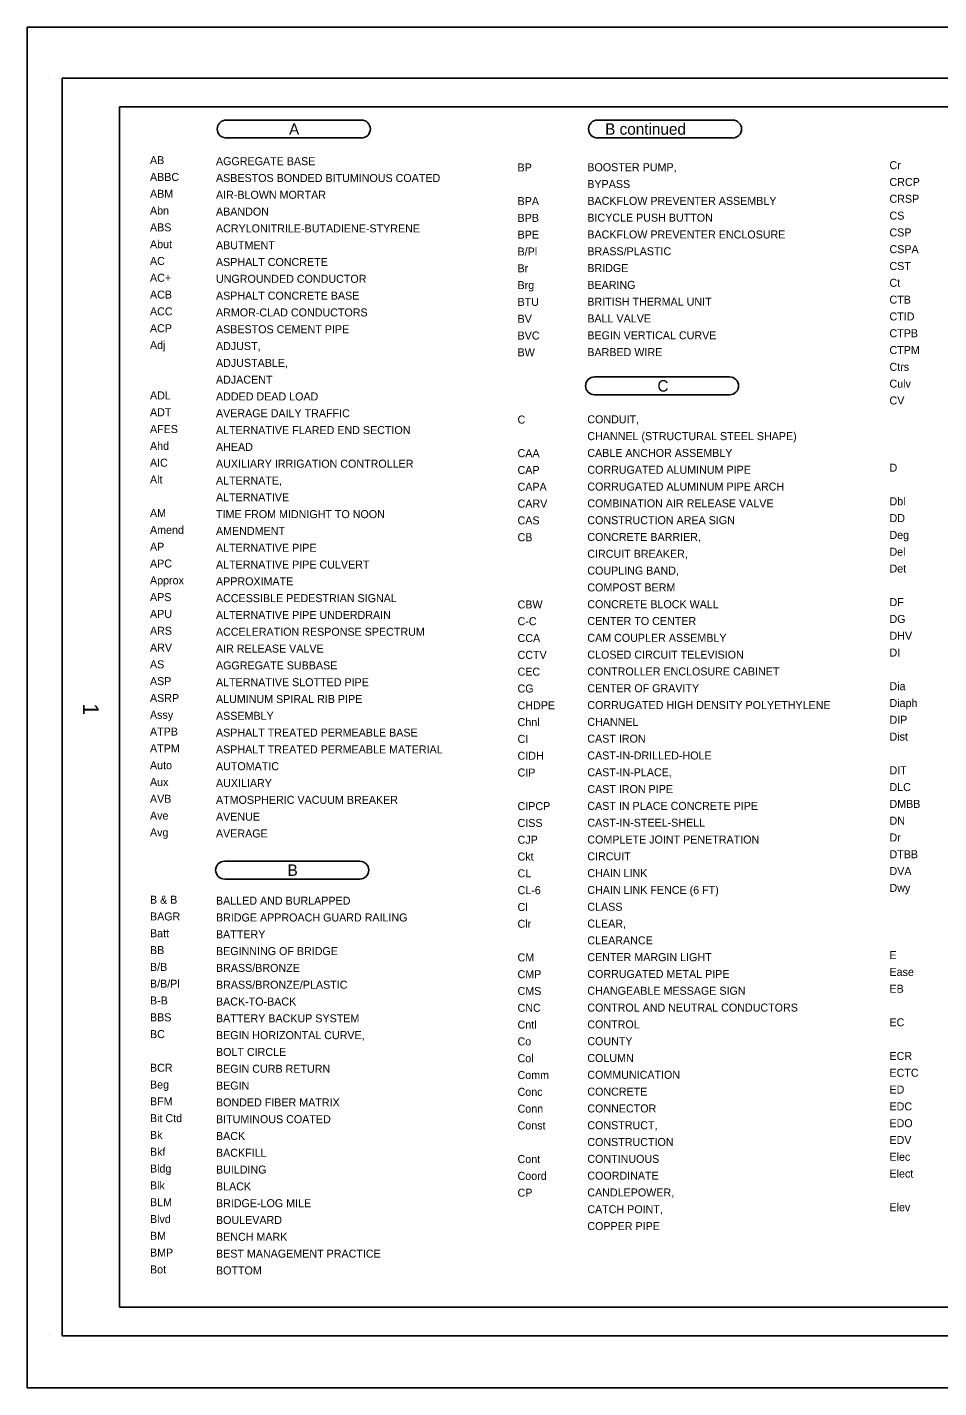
# Model space of a CAD drawing. Extents: x -894 to 866, y -476 to 714.
# Drawn here: x -894 to -97, y -476 to 714 of the extents above; entities that cross this region are included whole.
import ezdxf

# ---------------------------------------------------------------- set-up
doc = ezdxf.new("R2010")
doc.units = 0
doc.layers.add('10 Sheet Format', color=7, linetype='Continuous')
doc.layers.add('57 Undefined', color=7, linetype='Continuous')

msp = doc.modelspace()

# ---------------------------------------------------------------- linework, layer by layer
at = {"layer": '10 Sheet Format'}
for p, q in [((-875.4, 669), (-875.4, 669)), ((-813.5, 644), (811.5, 644)), ((-813.5, 644), (-813.5, -406)), ((-813.5, -406), (-421.6, -406)), ((-421.6, -406), (216.2, -406)), ((-875.4, -431.1), (-875.4, -431.1))]:
    msp.add_line(p, q, dxfattribs=at)
for points in [[(-894, 713.6), (866, 713.6), (866, -476.4), (-894, -476.4)], [(-863.4, 669), (836.6, 669), (836.6, -431), (-863.4, -431)], [(-863.4, 669), (836.6, 669), (836.6, -431), (-863.4, -431)]]:
    msp.add_lwpolyline(points, close=True, dxfattribs=at)
at = {"layer": '57 Undefined'}
for p, q in [((-720, 632.4), (-601.9, 632.4)), ((-395.4, 632.4), (-277.3, 632.4)), ((-720, 616.7), (-601.9, 616.7)), ((-395.4, 616.7), (-277.3, 616.7)), ((-398, 407.7), (-279.9, 407.7)), ((-398, 392), (-279.9, 392)), ((-721.4, -15.8), (-603.3, -15.8)), ((-721.4, -31.6), (-603.3, -31.6))]:
    msp.add_line(p, q, dxfattribs=at)
for centre, start, end in [((-720, 624.5), 90, 270), ((-601.9, 624.5), 270, 90), ((-395.4, 624.5), 90, 270), ((-277.3, 624.5), 270, 90), ((-398, 399.9), 90, 270), ((-279.9, 399.9), 270, 90), ((-721.4, -23.7), 90, 270), ((-603.3, -23.7), 270, 90)]:
    msp.add_arc(centre, 7.87, start, end, dxfattribs=at)

# ---------------------------------------------------------------- texts
at = {"layer": '10 Sheet Format'}
msp.add_text('1', height=13.8, rotation=270, dxfattribs=at).set_placement((-845.3, 122.1))
at = {"layer": '57 Undefined'}
for s, height, p in [('A', 10, (-665.1, 619.5)), ('B continued', 10, (-388.7, 619.5)), ('AB', 7, (-786.7, 593.8)), ('AGGREGATE BASE', 7, (-729, 592.9)), ('Cr', 7, (-140.1, 589.4)), ('ABBC', 7, (-786.7, 579.1)), ('ASBESTOS BONDED BITUMINOUS COATED', 7, (-729, 578.2)), ('BP', 7, (-465.3, 587.4)), ('BOOSTER PUMP,', 7, (-404.3, 587.6)), ('ABM', 7, (-786.7, 564.4)), ('BYPASS', 7, (-404.3, 572.9)), ('CRCP', 7, (-140.1, 574.7)), ('AIR-BLOWN MORTAR', 7, (-729, 563.5)), ('BPA', 7, (-465.3, 558)), ('BACKFLOW PREVENTER ASSEMBLY', 7, (-404.3, 558.2)), ('CRSP', 7, (-140.1, 560)), ('Abn', 7, (-786.7, 549.7)), ('ABANDON', 7, (-729, 548.8)), ('BPB', 7, (-465.3, 543.3)), ('BICYCLE PUSH BUTTON', 7, (-404.3, 543.5)), ('CS', 7, (-140.1, 545.3)), ('ABS', 7, (-786.7, 535)), ('ACRYLONITRILE-BUTADIENE-STYRENE', 7, (-729, 534.1)), ('BPE', 7, (-465.3, 528.6)), ('BACKFLOW PREVENTER ENCLOSURE', 7, (-404.3, 528.8)), ('CSP', 7, (-140.1, 530.6)), ('Abut', 7, (-786.7, 520.3)), ('ABUTMENT', 7, (-729, 519.4)), ('AC', 7, (-786.7, 505.6)), ('ASPHALT CONCRETE', 7, (-729, 504.7)), ('B/Pl', 7, (-465.3, 513.9)), ('BRASS/PLASTIC', 7, (-404.3, 514.1)), ('CSPA', 7, (-140.1, 515.9)), ('Br', 7, (-465.3, 499.2)), ('BRIDGE', 7, (-404.3, 499.4)), ('CST', 7, (-140.1, 501.2)), ('AC+', 7, (-786.7, 490.9)), ('UNGROUNDED CONDUCTOR', 7, (-729, 490)), ('Brg', 7, (-465.3, 484.5)), ('BEARING', 7, (-404.3, 484.7)), ('Ct', 7, (-140.1, 486.5)), ('ACB', 7, (-786.7, 476.2)), ('ASPHALT CONCRETE BASE', 7, (-729, 475.3)), ('BTU', 7, (-465.3, 469.8)), ('BRITISH THERMAL UNIT', 7, (-404.3, 470)), ('CTB', 7, (-140.1, 471.8)), ('ACC', 7, (-786.7, 461.5)), ('ARMOR-CLAD CONDUCTORS', 7, (-729, 460.6)), ('CTID', 7, (-140.1, 457.1)), ('ACP', 7, (-786.7, 446.8)), ('ASBESTOS CEMENT PIPE', 7, (-729, 445.9)), ('BV', 7, (-465.3, 455.1)), ('BALL VALVE', 7, (-404.3, 455.3)), ('BVC', 7, (-465.3, 440.4)), ('BEGIN VERTICAL CURVE', 7, (-404.3, 440.6)), ('CTPB', 7, (-140.1, 442.4)), ('Adj', 7, (-786.7, 432.1)), ('ADJUST,', 7, (-729, 431.2)), ('BW', 7, (-465.3, 425.7)), ('BARBED WIRE', 7, (-404.3, 425.9)), ('CTPM', 7, (-140.1, 427.7)), ('ADJUSTABLE,', 7, (-729, 416.5)), ('Ctrs', 7, (-140.1, 413)), ('ADJACENT', 7, (-729, 401.8)), ('C', 10, (-343, 394.9)), ('Culv', 7, (-140.1, 398.3)), ('ADL', 7, (-786.7, 388)), ('ADDED DEAD LOAD', 7, (-729, 387.1)), ('CV', 7, (-140.1, 383.6)), ('ADT', 7, (-786.7, 373.3)), ('AVERAGE DAILY TRAFFIC', 7, (-729, 372.4)), ('C', 7, (-465.3, 366.9)), ('CONDUIT,', 7, (-404.3, 367.1)), ('AFES', 7, (-786.7, 358.6)), ('ALTERNATIVE FLARED END SECTION', 7, (-729, 357.7)), ('CHANNEL (STRUCTURAL STEEL SHAPE) ', 7, (-404.3, 352.4)), ('Ahd', 7, (-786.7, 343.9)), ('AHEAD', 7, (-729, 343)), ('AIC', 7, (-786.7, 329.2)), ('AUXILIARY IRRIGATION CONTROLLER', 7, (-729, 328.3)), ('CAA', 7, (-465.3, 337.5)), ('CABLE ANCHOR ASSEMBLY', 7, (-404.3, 337.7)), ('Alt', 7, (-786.7, 314.5)), ('CAP', 7, (-465.3, 322.8)), ('CORRUGATED ALUMINUM PIPE', 7, (-404.3, 323)), ('D', 7, (-140.1, 324.8)), ('ALTERNATE,', 7, (-729, 313.6)), ('CAPA', 7, (-465.3, 308.1)), ('CORRUGATED ALUMINUM PIPE ARCH', 7, (-404.3, 308.3)), ('ALTERNATIVE', 7, (-729, 298.9)), ('CARV', 7, (-465.3, 293.4)), ('COMBINATION AIR RELEASE VALVE', 7, (-404.3, 293.6)), ('Dbl ', 7, (-140.1, 295.4)), ('AM', 7, (-786.7, 285.1)), ('TIME FROM MIDNIGHT TO NOON', 7, (-729, 284.2)), ('CAS', 7, (-465.3, 278.7)), ('CONSTRUCTION AREA SIGN', 7, (-404.3, 278.9)), ('DD', 7, (-140.1, 280.7)), ('Amend', 7, (-786.7, 270.4)), ('AMENDMENT', 7, (-729, 269.5)), ('AP', 7, (-786.7, 255.7)), ('ALTERNATIVE PIPE', 7, (-729, 254.8)), ('CB', 7, (-465.3, 264)), ('CONCRETE BARRIER,', 7, (-404.3, 264.2)), ('Deg', 7, (-140.1, 266)), ('CIRCUIT BREAKER,', 7, (-404.3, 249.5)), ('Del', 7, (-140.1, 251.3)), ('APC', 7, (-786.7, 241)), ('ALTERNATIVE PIPE CULVERT', 7, (-729, 240.1)), ('COUPLING BAND,', 7, (-404.3, 234.8)), ('Det', 7, (-140.1, 236.6)), ('Approx', 7, (-786.7, 226.3)), ('APPROXIMATE', 7, (-729, 225.4)), ('COMPOST BERM', 7, (-404.3, 220.1)), ('APS', 7, (-786.7, 211.6)), ('ACCESSIBLE PEDESTRIAN SIGNAL', 7, (-729, 210.7)), ('DF ', 7, (-140.1, 207.2)), ('APU', 7, (-786.7, 196.9)), ('ALTERNATIVE PIPE UNDERDRAIN', 7, (-729, 196)), ('CBW', 7, (-465.3, 205.2)), ('CONCRETE BLOCK WALL', 7, (-404.3, 205.4)), ('C-C', 7, (-465.3, 190.5)), ('CENTER TO CENTER', 7, (-404.3, 190.7)), ('DG', 7, (-140.1, 192.5)), ('ARS', 7, (-786.7, 182.2)), ('ACCELERATION RESPONSE SPECTRUM', 7, (-729, 181.3)), ('CCA', 7, (-465.3, 175.8)), ('CAM COUPLER ASSEMBLY', 7, (-404.3, 176)), ('DHV', 7, (-140.1, 177.8)), ('ARV', 7, (-786.7, 167.5)), ('AIR RELEASE VALVE', 7, (-729, 166.6)), ('CCTV', 7, (-465.3, 161.1)), ('CLOSED CIRCUIT TELEVISION', 7, (-404.3, 161.3)), ('DI', 7, (-140.1, 163.1)), ('AS', 7, (-786.7, 152.8)), ('AGGREGATE SUBBASE', 7, (-729, 151.9)), ('ASP', 7, (-786.7, 138.1)), ('ALTERNATIVE SLOTTED PIPE', 7, (-729, 137.2)), ('CEC', 7, (-465.3, 146.4)), ('CONTROLLER ENCLOSURE CABINET', 7, (-404.3, 146.6)), ('CG', 7, (-465.3, 131.7)), ('CENTER OF GRAVITY', 7, (-404.3, 131.9)), ('Dia', 7, (-140.1, 133.7)), ('ASRP', 7, (-786.7, 123.4)), ('ALUMINUM SPIRAL RIB PIPE', 7, (-729, 122.5)), ('CHDPE', 7, (-465.3, 117)), ('CORRUGATED HIGH DENSITY POLYETHYLENE', 7, (-404.3, 117.2)), ('Diaph', 7, (-140.1, 119)), ('Assy', 7, (-786.7, 108.7)), ('ASSEMBLY', 7, (-729, 107.8)), ('Chnl', 7, (-465.3, 102.3)), ('CHANNEL', 7, (-404.3, 102.5)), ('DIP', 7, (-140.1, 104.3)), ('ATPB', 7, (-786.7, 94)), ('ASPHALT TREATED PERMEABLE BASE', 7, (-729, 93.1)), ('Dist', 7, (-140.1, 89.6)), ('ATPM', 7, (-786.7, 79.3)), ('ASPHALT TREATED PERMEABLE MATERIAL', 7, (-729, 78.4)), ('CI', 7, (-465.3, 87.6)), ('CAST IRON', 7, (-404.3, 87.8)), ('Auto', 7, (-786.7, 64.6)), ('CIDH', 7, (-465.3, 72.9)), ('CAST-IN-DRILLED-HOLE', 7, (-404.3, 73.1)), ('AUTOMATIC', 7, (-729, 63.7)), ('CIP', 7, (-465.3, 58.2)), ('CAST-IN-PLACE,', 7, (-404.3, 58.4)), ('DIT', 7, (-140.1, 60.2)), ('Aux', 7, (-786.7, 49.9)), ('AUXILIARY', 7, (-729, 49)), ('CAST IRON PIPE', 7, (-404.3, 43.7)), ('DLC', 7, (-140.1, 45.5)), ('AVB', 7, (-786.7, 35.2)), ('ATMOSPHERIC VACUUM BREAKER', 7, (-729, 34.3)), ('CIPCP', 7, (-465.3, 28.8)), ('CAST IN PLACE CONCRETE PIPE', 7, (-404.3, 29)), ('DMBB', 7, (-140.1, 30.8)), ('Ave', 7, (-786.7, 20.5)), ('AVENUE', 7, (-729, 19.6)), ('Avg', 7, (-786.7, 5.8)), ('AVERAGE', 7, (-729, 4.9)), ('CISS', 7, (-465.3, 14.1)), ('CAST-IN-STEEL-SHELL', 7, (-404.3, 14.3)), ('DN', 7, (-140.1, 16.1)), ('CJP', 7, (-465.3, -0.6)), ('COMPLETE JOINT PENETRATION', 7, (-404.3, -0.4)), ('Dr', 7, (-140.1, 1.4)), ('Ckt', 7, (-465.3, -15.3)), ('CIRCUIT', 7, (-404.3, -15.1)), ('DTBB', 7, (-140.1, -13.3)), ('B', 10, (-666.4, -28.7)), ('CL', 7, (-465.3, -30)), ('CHAIN LINK', 7, (-404.3, -29.8)), ('DVA', 7, (-140.1, -28)), ('Dwy', 7, (-140.1, -42.7)), ('B & B', 7, (-786.7, -53)), ('BALLED AND BURLAPPED', 7, (-729, -53.9)), ('CL-6', 7, (-465.3, -44.7)), ('CHAIN LINK FENCE (6 FT)', 7, (-404.3, -44.5)), ('Cl', 7, (-465.3, -59.4)), ('CLASS', 7, (-404.3, -59.2)), ('BAGR', 7, (-786.7, -67.7)), ('BRIDGE APPROACH GUARD RAILING', 7, (-729, -68.6)), ('Clr', 7, (-465.3, -74.1)), ('CLEAR,', 7, (-404.3, -73.9)), ('Batt', 7, (-786.7, -82.4)), ('BATTERY', 7, (-729, -83.3)), ('CLEARANCE', 7, (-404.3, -88.6)), ('BB', 7, (-786.7, -97.1)), ('BEGINNING OF BRIDGE', 7, (-729, -98)), ('E', 7, (-140.1, -101.5)), ('B/B', 7, (-786.7, -111.8)), ('BRASS/BRONZE', 7, (-729, -112.7)), ('CM', 7, (-465.3, -103.5)), ('CENTER MARGIN LIGHT', 7, (-404.3, -103.3)), ('CMP', 7, (-465.3, -118.2)), ('CORRUGATED METAL PIPE', 7, (-404.3, -118)), ('Ease', 7, (-140.1, -116.2)), ('B/B/Pl', 7, (-786.7, -126.5)), ('BRASS/BRONZE/PLASTIC', 7, (-729, -127.4)), ('CMS', 7, (-465.3, -132.9)), ('CHANGEABLE MESSAGE SIGN', 7, (-404.3, -132.7)), ('EB', 7, (-140.1, -130.9)), ('B-B', 7, (-786.7, -141.2)), ('BACK-TO-BACK', 7, (-729, -142.1)), ('CNC', 7, (-465.3, -147.6)), ('CONTROL AND NEUTRAL CONDUCTORS', 7, (-404.3, -147.4)), ('BBS', 7, (-786.7, -155.9)), ('BATTERY BACKUP SYSTEM', 7, (-729, -156.8)), ('EC', 7, (-140.1, -160.3)), ('BC', 7, (-786.7, -170.6)), ('BEGIN HORIZONTAL CURVE,', 7, (-729, -171.5)), ('Cntl', 7, (-465.3, -162.3)), ('CONTROL', 7, (-404.3, -162.1)), ('Co', 7, (-465.3, -177)), ('COUNTY', 7, (-404.3, -176.8)), ('BOLT CIRCLE', 7, (-729, -186.2)), ('Col', 7, (-465.3, -191.7)), ('COLUMN', 7, (-404.3, -191.5)), ('ECR', 7, (-140.1, -189.7)), ('BCR', 7, (-786.7, -200)), ('BEGIN CURB RETURN', 7, (-729, -200.9)), ('Comm', 7, (-465.3, -206.4)), ('COMMUNICATION', 7, (-404.3, -206.2)), ('ECTC', 7, (-140.1, -204.4)), ('Beg', 7, (-786.7, -214.7)), ('BEGIN', 7, (-729, -215.6)), ('Conc', 7, (-465.3, -221.1)), ('CONCRETE', 7, (-404.3, -220.9)), ('ED', 7, (-140.1, -219.1)), ('BFM', 7, (-786.7, -229.4)), ('BONDED FIBER MATRIX', 7, (-729, -230.3)), ('Bit Ctd', 7, (-786.7, -244.1)), ('BITUMINOUS COATED', 7, (-729, -245)), ('Conn', 7, (-465.3, -235.8)), ('CONNECTOR', 7, (-404.3, -235.6)), ('EDC', 7, (-140.1, -233.8)), ('Const', 7, (-465.3, -250.5)), ('CONSTRUCT,', 7, (-404.3, -250.3)), ('EDO', 7, (-140.1, -248.5)), ('Bk', 7, (-786.7, -258.8)), ('BACK', 7, (-729, -259.7)), ('CONSTRUCTION', 7, (-404.3, -265)), ('EDV', 7, (-140.1, -263.2)), ('Bkf', 7, (-786.7, -273.5)), ('BACKFILL', 7, (-729, -274.4)), ('Cont', 7, (-465.3, -279.9)), ('CONTINUOUS', 7, (-404.3, -279.7)), ('Elec', 7, (-140.1, -277.9)), ('Bldg', 7, (-786.7, -288.2)), ('BUILDING', 7, (-729, -289.1)), ('Elect', 7, (-140.1, -292.6)), ('Blk', 7, (-786.7, -302.9)), ('BLACK', 7, (-729, -303.8)), ('Coord', 7, (-465.3, -294.6)), ('COORDINATE', 7, (-404.3, -294.4)), ('CP', 7, (-465.3, -309.3)), ('CANDLEPOWER,', 7, (-404.3, -309.1)), ('BLM', 7, (-786.7, -317.6)), ('BRIDGE-LOG MILE', 7, (-729, -318.5)), ('CATCH POINT,', 7, (-404.3, -323.8)), ('Elev', 7, (-140.1, -322)), ('Blvd', 7, (-786.7, -332.3)), ('BOULEVARD', 7, (-729, -333.2)), ('COPPER PIPE', 7, (-404.3, -338.5)), ('BM', 7, (-786.7, -347)), ('BENCH MARK', 7, (-729, -347.9)), ('BMP', 7, (-786.7, -361.7)), ('BEST MANAGEMENT PRACTICE', 7, (-729, -362.6)), ('Bot', 7, (-786.7, -376.4)), ('BOTTOM', 7, (-729, -377.3))]:
    msp.add_text(s, height=height, dxfattribs=at).set_placement(p)

doc.saveas('drawing.dxf')
